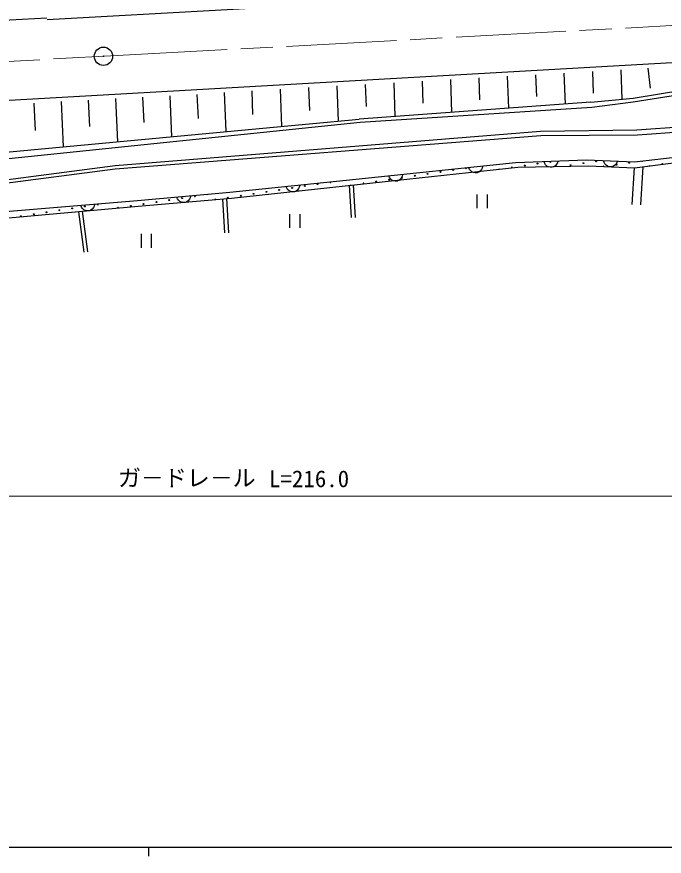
# Model space of a CAD drawing. Units: millimetres, scale not verified. Extents: x 40165 to 680165, y 20546 to 380546.
# Drawn here: x 153808 to 224417, y 204546 to 296132 of the extents above; entities that cross this region are included whole.
import ezdxf
from ezdxf.enums import TextEntityAlignment as Align

# ---------------------------------------------------------------- set-up
doc = ezdxf.new("R2010")
doc.units = ezdxf.units.MM
doc.header["$LTSCALE"] = 1000
doc.linetypes.add('CHAIN', pattern=[18.5, 12, -1.5, 3.5, -1.5])
for name, color, linetype, lineweight in [('M-BGD', 7, 'Continuous', 25), ('M-BMK', 2, 'CHAIN', 13), ('M-BMK-SRVR', 3, 'Continuous', 25), ('M-STR-HTXT', 7, 'Continuous', 13), ('M-TTL-BAND', 7, 'Continuous', 25)]:
    doc.layers.add(name, color=color, linetype=linetype, lineweight=lineweight)
doc.styles.add('ＭＳ ゴシック', font='')
doc.styles.get('ＭＳ ゴシック').set_extended_font_data('MS Gothic')

# ---------------------------------------------------------------- blocks, each defined once
blk = doc.blocks.new('BUHIN2')
at = {"color": 3, "linetype": 'Continuous', "lineweight": 25}
blk.add_circle((0, 0), 30, dxfattribs=at)
blk = doc.blocks.new('BUHIN1')
at = {"layer": 'M-BGD'}
blk.add_circle((0, 0), 22.5, dxfattribs=at)

msp = doc.modelspace()

# ---------------------------------------------------------------- linework, layer by layer
at = {"layer": 'M-BGD'}
for p, q in [((157107, 295845), (242278, 300598)), ((64227, 290833), (157100, 296016)), ((64227, 290833), (157100, 296016)), ((139873, 286305), (266168, 293486)), ((219674, 290342), (219788, 287136)), ((222647, 290511), (222870, 288357)), ((204200, 289462), (204285, 287066)), ((207295, 289638), (207418, 286148)), ((210390, 289814), (210474, 287426)), ((213485, 289990), (213604, 286602)), ((216579, 290166), (216664, 287790)), ((221014, 287255), (239440, 290233)), ((239407, 289730), (221025, 286832)), ((188725, 288582), (188861, 284741)), ((191820, 288758), (191905, 286345)), ((194915, 288934), (195046, 285240)), ((198010, 289110), (198095, 286705)), ((201105, 289286), (201232, 285694)), ((173450, 287642), (173572, 285050)), ((176410, 287882), (176611, 283598)), ((179440, 288054), (179531, 285488)), ((182535, 288230), (182679, 284164)), ((185630, 288406), (185718, 285921)), ((155668, 286703), (155808, 283724)), ((158631, 286871), (158862, 281943)), ((161594, 287040), (161729, 284166)), ((164557, 287208), (164778, 282495)), ((167521, 287364), (167650, 284608)), ((170486, 287503), (170695, 283047)), ((216420, 286809), (191133, 284953)), ((216420, 286809), (221014, 287255)), ((221025, 286832), (216541, 286248)), ((216541, 286248), (191265, 284615)), ((151820, 281287), (191133, 284953)), ((221428, 283803), (237624, 284941)), ((191265, 284615), (151855, 280521)), ((237836, 284393), (221503, 283216)), ((164526, 279922), (210912, 283650)), ((210966, 283142), (164551, 279519)), ((210912, 283650), (221428, 283803)), ((221503, 283216), (210966, 283142)), ((242897, 282759), (221176, 280287)), ((221192, 279665), (245756, 282739)), ((215930, 280496), (208203, 280183)), ((211380, 280139), (211317, 280309)), ((212816, 280370), (212763, 280195)), ((221176, 280287), (215930, 280496)), ((217853, 280247), (217804, 280421)), ((219303, 280362), (219236, 280192)), ((135256, 276041), (164526, 279922)), ((164551, 279519), (135369, 275685)), ((208203, 280183), (190769, 278373)), ((190952, 277835), (208451, 279738)), ((203172, 279487), (203098, 279653)), ((203277, 279351), (203172, 279487)), ((203439, 279202), (203277, 279351)), ((204474, 279475), (204349, 279296)), ((204548, 279630), (204474, 279475)), ((204590, 279808), (204548, 279630)), ((208451, 279738), (216178, 279884)), ((211476, 279996), (211380, 280139)), ((211629, 279837), (211476, 279996)), ((211797, 279754), (211629, 279837)), ((211976, 279709), (211797, 279754)), ((212208, 279718), (211976, 279709)), ((212382, 279778), (212208, 279718)), ((212543, 279874), (212382, 279778)), ((212679, 280045), (212543, 279874)), ((212763, 280195), (212679, 280045)), ((216178, 279884), (221192, 279665)), ((217937, 280097), (217853, 280247)), ((218077, 279926), (217937, 280097)), ((218238, 279830), (218077, 279926)), ((218412, 279770), (218238, 279830)), ((218644, 279761), (218412, 279770)), ((218823, 279807), (218644, 279761)), ((218991, 279890), (218823, 279807)), ((219140, 280049), (218991, 279890)), ((219236, 280192), (219140, 280049)), ((220939, 275667), (221192, 279665)), ((222084, 279776), (221838, 275614)), ((194455, 278582), (194381, 278748)), ((194560, 278446), (194455, 278582)), ((194722, 278297), (194560, 278446)), ((195757, 278570), (195632, 278391)), ((195832, 278725), (195757, 278570)), ((195873, 278903), (195832, 278725)), ((203613, 279129), (203439, 279202)), ((203793, 279095), (203613, 279129)), ((204025, 279119), (203793, 279095)), ((204194, 279190), (204025, 279119)), ((204349, 279296), (204194, 279190)), ((190769, 278373), (177060, 276945)), ((177227, 276334), (190952, 277835)), ((183242, 277416), (183169, 277581)), ((184619, 277559), (184544, 277404)), ((184661, 277737), (184619, 277559)), ((190301, 274223), (190094, 277761)), ((190494, 277785), (190700, 274246)), ((194896, 278224), (194722, 278297)), ((195076, 278190), (194896, 278224)), ((195308, 278214), (195076, 278190)), ((195478, 278285), (195308, 278214)), ((195632, 278391), (195478, 278285)), ((177060, 276945), (166965, 276040)), ((183347, 277279), (183242, 277416)), ((183510, 277130), (183347, 277279)), ((183683, 277058), (183510, 277130)), ((183864, 277024), (183683, 277058)), ((184095, 277048), (183864, 277024)), ((184265, 277119), (184095, 277048)), ((184420, 277225), (184265, 277119)), ((184544, 277404), (184420, 277225)), ((203993, 276755), (203993, 275255)), ((205144, 275255), (205144, 276755)), ((166965, 276040), (145285, 274230)), ((167038, 275456), (177227, 276334)), ((171337, 276259), (171266, 276426)), ((171440, 276121), (171337, 276259)), ((171600, 275970), (171440, 276121)), ((171773, 275895), (171600, 275970)), ((171953, 275859), (171773, 275895)), ((172184, 275879), (171953, 275859)), ((172355, 275947), (172184, 275879)), ((172512, 276052), (172355, 275947)), ((172639, 276229), (172512, 276052)), ((172715, 276383), (172639, 276229)), ((172760, 276560), (172715, 276383)), ((176498, 272548), (176287, 276265)), ((176686, 276288), (176897, 272571)), ((145704, 273549), (167038, 275456)), ((161167, 270448), (160575, 274860)), ((160868, 275358), (160798, 275525)), ((160970, 275220), (160868, 275358)), ((161130, 275068), (160970, 275220)), ((161564, 270502), (160971, 274913)), ((161301, 274992), (161130, 275068)), ((161481, 274954), (161301, 274992)), ((161713, 274973), (161481, 274954)), ((161884, 275040), (161713, 274973)), ((162041, 275144), (161884, 275040)), ((162170, 275320), (162041, 275144)), ((162247, 275473), (162170, 275320)), ((162293, 275650), (162247, 275473)), ((183563, 274594), (183563, 273094)), ((184714, 273094), (184714, 274594)), ((167355, 272433), (167355, 270933)), ((168506, 270933), (168506, 272433))]:
    msp.add_line(p, q, dxfattribs=at)
for centre in [(216998, 280371), (220600, 280205), (201407, 279423), (209202, 279897), (210600, 280110), (214202, 279945), (215600, 280158), (219202, 279992), (195814, 278570), (197212, 278784), (198610, 278997), (200009, 279210), (183824, 277457), (185222, 277670), (186620, 277883), (193018, 278144), (194416, 278357), (178232, 276604), (179630, 276817), (181028, 277030), (182426, 277244), (167640, 275704), (169038, 275917), (170436, 276130), (171834, 276343), (176834, 276391), (157048, 274803), (158446, 275017), (159844, 275230), (161242, 275443), (166242, 275490), (154252, 274377), (155650, 274590)]:
    msp.add_circle(centre, 49.8, dxfattribs=at)
for centre, start, end in [((211999, 280324), 167.33954, 17.30368), ((221998, 280418), 235.40308, 317.57953), ((202805, 279637), 202.6991, 349.15628), ((206406, 279471), 70.13666, 122.27795), ((207804, 279684), 347.27783, 205.13678), ((217804, 279779), 41.42883, 133.55576), ((222804, 279826), 61.02164, 133.24692), ((224202, 280039), 9.70334, 184.56525), ((188019, 278097), 197.93359, 353.95343), ((190222, 277717), 54.86639, 137.61264), ((191620, 277931), 338.56836, 213.84624), ((173232, 276557), 119.24146, 71.00543), ((174630, 276770), 243.00421, 307.24265), ((162640, 275656), 157.47668, 32.06845), ((175436, 276177), 7.65875, 182.1958), ((164844, 275277), 344.69629, 205.51941)]:
    msp.add_arc(centre, 49.8, start, end, dxfattribs=at)
at = {"layer": 'M-BMK'}
for p, q in [((164766, 291905), (262929, 297204)), ((65452, 286544), (164766, 291905))]:
    msp.add_line(p, q, dxfattribs=at)
at = {"layer": 'M-BMK-SRVR'}
msp.add_circle((163262, 291824), 1000, dxfattribs=at)
at = {"layer": 'M-STR-HTXT'}
msp.add_line((66674, 243823), (280526, 243823), dxfattribs=at)
at = {"layer": 'M-TTL-BAND'}
for p, q in [((40165, 205546), (579165, 205546)), ((168165, 205546), (168165, 204546))]:
    msp.add_line(p, q, dxfattribs=at)

# ---------------------------------------------------------------- block references
at = {"rotation": 160.68827}
msp.add_blockref('BUHIN1', (163262, 291824), dxfattribs=at)
at = {"layer": 'M-BMK-SRVR'}
msp.add_blockref('BUHIN2', (163262, 291824), dxfattribs=at)

# ---------------------------------------------------------------- texts
at = {"layer": 'M-STR-HTXT', "style": 'ＭＳ ゴシック'}
for s, p in [('ガ－ドレ－ル', (164850, 244357)), ('L=216.0', (181323, 244259))]:
    msp.add_text(s, height=1833, dxfattribs=at).set_placement(p, align=Align.BOTTOM_LEFT)

doc.saveas('drawing.dxf')
